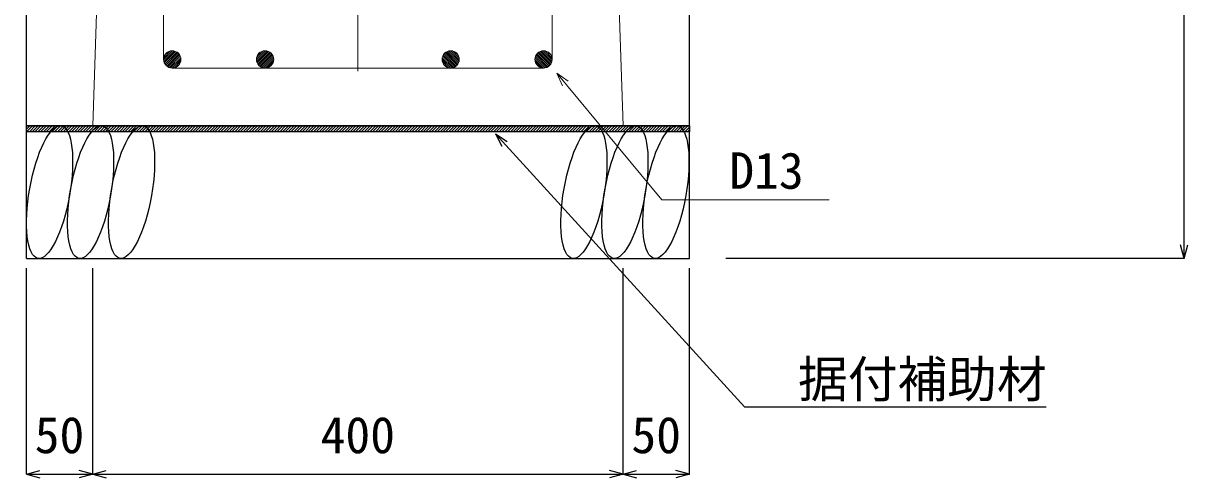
# Model space of a CAD drawing. Units: millimetres, scale not verified. Extents: x -9755 to 16726, y -7413 to 4835.
# Drawn here: x -2364 to -1486, y -5484 to -5141 of the extents above; entities that cross this region are included whole.
import ezdxf
from ezdxf.enums import TextEntityAlignment as Align

# ---------------------------------------------------------------- set-up
doc = ezdxf.new("R2010")
doc.units = ezdxf.units.MM
doc.header["$LTSCALE"] = 15
doc.linetypes.add('CHAIN2', pattern=[12, 9, -1, 1, -1])
doc.layers.add('0-1_ブロック', color=2, linetype='Continuous', lineweight=18)
doc.layers.add('0-A', color=7, linetype='Continuous', lineweight=18)
for name, color, linetype in [('0-5_ｼﾞｮｲﾝﾄ詳細図', 7, 'Continuous'), ('0-6_寸法', 4, 'Continuous'), ('0-B', 4, 'Continuous')]:
    doc.layers.add(name, color=color, linetype=linetype)
doc.styles.add('ＭＳ ゴシック', font='')
doc.styles.get('ＭＳ ゴシック').set_extended_font_data('MS Gothic')

msp = doc.modelspace()

# ---------------------------------------------------------------- linework, layer by layer
at = {"layer": '0-1_ブロック', "color": 7, "linetype": 'CHAIN2'}
msp.add_line((-2111.81, -5177.59), (-2111.81, -4841.54), dxfattribs=at)
at = {"layer": '0-1_ブロック', "color": 3}
for p in [(-1921.81, -4918.69), (-2311.81, -5218.69)]:
    msp.add_line(p, (-1911.81, -5218.69), dxfattribs=at)
at = {"layer": '0-1_ブロック'}
for p, q in [((-2258.31, -5168.69), (-2258.31, -4938.69)), ((-1965.31, -5168.69), (-1965.31, -4938.69)), ((-2258.3, -5168.94), (-2251.56, -5162.2)), ((-2258.18, -5167.41), (-2253.1, -5162.32)), ((-2258.14, -5170.19), (-2250.31, -5162.37)), ((-2257.78, -5171.25), (-2249.25, -5162.72)), ((-2257.3, -5172.18), (-2248.32, -5163.21)), ((-2257.09, -5164.9), (-2255.6, -5163.41)), ((-2188.3, -5168.94), (-2181.56, -5162.2)), ((-2188.18, -5167.41), (-2183.1, -5162.32)), ((-2188.14, -5170.19), (-2180.31, -5162.37)), ((-2187.78, -5171.25), (-2179.25, -5162.72)), ((-2187.3, -5172.18), (-2178.32, -5163.21)), ((-2187.09, -5164.9), (-2185.6, -5163.41)), ((-2036.32, -5172.18), (-2045.3, -5163.21)), ((-2035.83, -5171.25), (-2044.37, -5162.72)), ((-2035.48, -5170.19), (-2043.31, -5162.37)), ((-2035.31, -5168.94), (-2042.06, -5162.2)), ((-2035.44, -5167.41), (-2040.52, -5162.32)), ((-2036.53, -5164.9), (-2038.02, -5163.41)), ((-1966.32, -5172.18), (-1975.3, -5163.21)), ((-1965.83, -5171.25), (-1974.37, -5162.72)), ((-1965.48, -5170.19), (-1973.31, -5162.37)), ((-1965.31, -5168.94), (-1972.06, -5162.2)), ((-1965.44, -5167.41), (-1970.52, -5162.32)), ((-1966.53, -5164.9), (-1968.02, -5163.41)), ((-2256.69, -5172.99), (-2247.52, -5163.81)), ((-2255.97, -5173.68), (-2246.82, -5164.53)), ((-2255.15, -5174.27), (-2246.23, -5165.36)), ((-2254.2, -5174.74), (-2245.76, -5166.3)), ((-2253.11, -5175.06), (-2245.44, -5167.39)), ((-2251.83, -5175.19), (-2245.31, -5168.68)), ((-2250.21, -5174.99), (-2245.51, -5170.29)), ((-2186.69, -5172.99), (-2177.52, -5163.81)), ((-2185.97, -5173.68), (-2176.82, -5164.53)), ((-2185.15, -5174.27), (-2176.23, -5165.36)), ((-2184.2, -5174.74), (-2175.76, -5166.3)), ((-2183.11, -5175.06), (-2175.44, -5167.39)), ((-2181.83, -5175.19), (-2175.31, -5168.68)), ((-2180.21, -5174.99), (-2175.51, -5170.29)), ((-2041.79, -5175.19), (-2048.31, -5168.68)), ((-2040.51, -5175.06), (-2048.18, -5167.39)), ((-2043.41, -5174.99), (-2048.11, -5170.29)), ((-2039.42, -5174.74), (-2047.85, -5166.3)), ((-2038.47, -5174.27), (-2047.39, -5165.36)), ((-2037.65, -5173.68), (-2046.8, -5164.53)), ((-2036.93, -5172.99), (-2046.1, -5163.81)), ((-1971.79, -5175.19), (-1978.31, -5168.68)), ((-1970.51, -5175.06), (-1978.18, -5167.39)), ((-1973.41, -5174.99), (-1978.11, -5170.29)), ((-1969.42, -5174.74), (-1977.85, -5166.3)), ((-1968.47, -5174.27), (-1977.39, -5165.36)), ((-1967.65, -5173.68), (-1976.8, -5164.53)), ((-1966.93, -5172.99), (-1976.1, -5163.81)), ((-2251.81, -5175.19), (-1971.81, -5175.19))]:
    msp.add_line(p, q, dxfattribs=at)
at = {"layer": '0-1_ブロック', "color": 3}
msp.add_lwpolyline([(-2311.81, -5218.69), (-2301.81, -4918.69), (-2311.81, -5218.69)], dxfattribs=at)
at = {"layer": '0-1_ブロック'}
for centre in [(-2251.81, -5168.69), (-2181.81, -5168.69), (-2041.81, -5168.69), (-1971.81, -5168.69)]:
    msp.add_circle(centre, 6.5, dxfattribs=at)
at = {"layer": '0-5_ｼﾞｮｲﾝﾄ詳細図'}
for p, q in [((-2361.81, -5318.69), (-2361.81, -4818.69)), ((-1861.81, -5318.69), (-1861.81, -4818.69)), ((-1861.81, -5218.69), (-2361.81, -5218.69)), ((-2361.81, -5318.69), (-1861.81, -5318.69))]:
    msp.add_line(p, q, dxfattribs=at)
for centre in [(-2344.29, -5268.68), (-2313.39, -5268.68), (-2282.48, -5268.68), (-1941.33, -5268.68), (-1910.43, -5268.68), (-1879.52, -5268.68)]:
    msp.add_ellipse(centre, major_axis=(8.81, 49.96), ratio=0.3, dxfattribs=at)
at = {"layer": '0-6_寸法'}
for p, q in [((-1488.73, -5318.69), (-1488.73, -4768.69)), ((-1488.73, -5318.69), (-1491.45, -5308.55)), ((-1488.73, -5318.69), (-1486.01, -5308.55)), ((-1488.73, -5318.69), (-1834.26, -5318.69)), ((-2361.81, -5481.24), (-2361.81, -5326.09)), ((-2311.81, -5481.24), (-2311.81, -5326.09)), ((-2311.81, -5481.24), (-2311.81, -5326.09)), ((-1911.81, -5481.24), (-1911.81, -5326.09)), ((-1861.81, -5481.24), (-1861.81, -5326.09)), ((-2361.81, -5481.24), (-2351.67, -5478.52)), ((-2311.81, -5481.24), (-2321.95, -5478.52)), ((-2311.81, -5481.24), (-2301.67, -5478.52)), ((-1911.81, -5481.24), (-1921.95, -5478.52)), ((-1911.81, -5481.24), (-1901.67, -5478.52)), ((-1861.81, -5481.24), (-1871.95, -5478.52)), ((-2361.81, -5481.24), (-2311.81, -5481.24)), ((-2361.81, -5481.24), (-2351.67, -5483.95)), ((-2311.81, -5481.24), (-2321.95, -5483.95)), ((-2311.81, -5481.24), (-1911.81, -5481.24)), ((-2311.81, -5481.24), (-2301.67, -5483.95)), ((-1911.81, -5481.24), (-1921.95, -5483.95)), ((-1911.81, -5481.24), (-1861.81, -5481.24)), ((-1911.81, -5481.24), (-1901.67, -5483.95)), ((-1861.81, -5481.24), (-1871.95, -5483.95))]:
    msp.add_line(p, q, dxfattribs=at)
at = {"layer": '0-A'}
for p, q in [((-1961.8, -5179.04), (-1957.41, -5188.58)), ((-1882.63, -5274.49), (-1756.5, -5274.49))]:
    msp.add_line(p, q, dxfattribs=at)
msp.add_lwpolyline([(-1882.63, -5274.49), (-1961.8, -5179.04), (-1953.23, -5185.11)], dxfattribs=at)
at = {"layer": '0-B'}
for p, q in [((-2361.81, -5221.19), (-2359.32, -5218.69)), ((-2361.81, -5219.07), (-2361.44, -5218.69)), ((-2361.69, -5223.19), (-2357.19, -5218.69)), ((-2359.57, -5223.19), (-2355.07, -5218.69)), ((-2357.45, -5223.19), (-2352.95, -5218.69)), ((-2355.33, -5223.19), (-2350.83, -5218.69)), ((-2353.21, -5223.19), (-2348.71, -5218.69)), ((-2351.09, -5223.19), (-2346.59, -5218.69)), ((-2348.97, -5223.19), (-2344.47, -5218.69)), ((-2346.84, -5223.19), (-2342.34, -5218.69)), ((-2344.72, -5223.19), (-2340.22, -5218.69)), ((-2342.6, -5223.19), (-2338.1, -5218.69)), ((-2340.48, -5223.19), (-2335.98, -5218.69)), ((-2338.36, -5223.19), (-2333.86, -5218.69)), ((-2336.24, -5223.19), (-2331.74, -5218.69)), ((-2334.12, -5223.19), (-2329.62, -5218.69)), ((-2332, -5223.19), (-2327.5, -5218.69)), ((-2329.87, -5223.19), (-2325.37, -5218.69)), ((-2327.75, -5223.19), (-2323.25, -5218.69)), ((-2325.63, -5223.19), (-2321.13, -5218.69)), ((-2323.51, -5223.19), (-2319.01, -5218.69)), ((-2321.39, -5223.19), (-2316.89, -5218.69)), ((-2319.27, -5223.19), (-2314.77, -5218.69)), ((-2317.15, -5223.19), (-2312.65, -5218.69)), ((-2315.02, -5223.19), (-2310.52, -5218.69)), ((-2312.9, -5223.19), (-2308.4, -5218.69)), ((-2310.78, -5223.19), (-2306.28, -5218.69)), ((-2308.66, -5223.19), (-2304.16, -5218.69)), ((-2306.54, -5223.19), (-2302.04, -5218.69)), ((-2304.42, -5223.19), (-2299.92, -5218.69)), ((-2302.3, -5223.19), (-2297.8, -5218.69)), ((-2300.18, -5223.19), (-2295.68, -5218.69)), ((-2298.05, -5223.19), (-2293.55, -5218.69)), ((-2295.93, -5223.19), (-2291.43, -5218.69)), ((-2293.81, -5223.19), (-2289.31, -5218.69)), ((-2291.69, -5223.19), (-2287.19, -5218.69)), ((-2289.57, -5223.19), (-2285.07, -5218.69)), ((-2287.45, -5223.19), (-2282.95, -5218.69)), ((-2285.33, -5223.19), (-2280.83, -5218.69)), ((-2283.21, -5223.19), (-2278.71, -5218.69)), ((-2281.08, -5223.19), (-2276.58, -5218.69)), ((-2278.96, -5223.19), (-2274.46, -5218.69)), ((-2276.84, -5223.19), (-2272.34, -5218.69)), ((-2274.72, -5223.19), (-2270.22, -5218.69)), ((-2272.6, -5223.19), (-2268.1, -5218.69)), ((-2270.48, -5223.19), (-2265.98, -5218.69)), ((-2268.36, -5223.19), (-2263.86, -5218.69)), ((-2266.23, -5223.19), (-2261.73, -5218.69)), ((-2264.11, -5223.19), (-2259.61, -5218.69)), ((-2261.99, -5223.19), (-2257.49, -5218.69)), ((-2259.87, -5223.19), (-2255.37, -5218.69)), ((-2257.75, -5223.19), (-2253.25, -5218.69)), ((-2255.63, -5223.19), (-2251.13, -5218.69)), ((-2253.51, -5223.19), (-2249.01, -5218.69)), ((-2251.39, -5223.19), (-2246.89, -5218.69)), ((-2249.26, -5223.19), (-2244.76, -5218.69)), ((-2247.14, -5223.19), (-2242.64, -5218.69)), ((-2245.02, -5223.19), (-2240.52, -5218.69)), ((-2242.9, -5223.19), (-2238.4, -5218.69)), ((-2240.78, -5223.19), (-2236.28, -5218.69)), ((-2238.66, -5223.19), (-2234.16, -5218.69)), ((-2236.54, -5223.19), (-2232.04, -5218.69)), ((-2234.41, -5223.19), (-2229.91, -5218.69)), ((-2232.29, -5223.19), (-2227.79, -5218.69)), ((-2230.17, -5223.19), (-2225.67, -5218.69)), ((-2228.05, -5223.19), (-2223.55, -5218.69)), ((-2225.93, -5223.19), (-2221.43, -5218.69)), ((-2223.81, -5223.19), (-2219.31, -5218.69)), ((-2221.69, -5223.19), (-2217.19, -5218.69)), ((-2219.57, -5223.19), (-2215.07, -5218.69)), ((-2217.44, -5223.19), (-2212.94, -5218.69)), ((-2215.32, -5223.19), (-2210.82, -5218.69)), ((-2213.2, -5223.19), (-2208.7, -5218.69)), ((-2211.08, -5223.19), (-2206.58, -5218.69)), ((-2208.96, -5223.19), (-2204.46, -5218.69)), ((-2206.84, -5223.19), (-2202.34, -5218.69)), ((-2204.72, -5223.19), (-2200.22, -5218.69)), ((-2202.6, -5223.19), (-2198.1, -5218.69)), ((-2200.47, -5223.19), (-2195.97, -5218.69)), ((-2198.35, -5223.19), (-2193.85, -5218.69)), ((-2196.23, -5223.19), (-2191.73, -5218.69)), ((-2194.11, -5223.19), (-2189.61, -5218.69)), ((-2191.99, -5223.19), (-2187.49, -5218.69)), ((-2189.87, -5223.19), (-2185.37, -5218.69)), ((-2187.75, -5223.19), (-2183.25, -5218.69)), ((-2185.62, -5223.19), (-2181.12, -5218.69)), ((-2183.5, -5223.19), (-2179, -5218.69)), ((-2181.38, -5223.19), (-2176.88, -5218.69)), ((-2179.26, -5223.19), (-2174.76, -5218.69)), ((-2177.14, -5223.19), (-2172.64, -5218.69)), ((-2175.02, -5223.19), (-2170.52, -5218.69)), ((-2172.9, -5223.19), (-2168.4, -5218.69)), ((-2170.78, -5223.19), (-2166.28, -5218.69)), ((-2168.65, -5223.19), (-2164.15, -5218.69)), ((-2166.53, -5223.19), (-2162.03, -5218.69)), ((-2164.41, -5223.19), (-2159.91, -5218.69)), ((-2162.29, -5223.19), (-2157.79, -5218.69)), ((-2160.17, -5223.19), (-2155.67, -5218.69)), ((-2158.05, -5223.19), (-2153.55, -5218.69)), ((-2155.93, -5223.19), (-2151.43, -5218.69)), ((-2153.8, -5223.19), (-2149.3, -5218.69)), ((-2151.68, -5223.19), (-2147.18, -5218.69)), ((-2149.56, -5223.19), (-2145.06, -5218.69)), ((-2147.44, -5223.19), (-2142.94, -5218.69)), ((-2145.32, -5223.19), (-2140.82, -5218.69)), ((-2143.2, -5223.19), (-2138.7, -5218.69)), ((-2141.08, -5223.19), (-2136.58, -5218.69)), ((-2138.96, -5223.19), (-2134.46, -5218.69)), ((-2136.83, -5223.19), (-2132.33, -5218.69)), ((-2134.71, -5223.19), (-2130.21, -5218.69)), ((-2132.59, -5223.19), (-2128.09, -5218.69)), ((-2130.47, -5223.19), (-2125.97, -5218.69)), ((-2128.35, -5223.19), (-2123.85, -5218.69)), ((-2126.23, -5223.19), (-2121.73, -5218.69)), ((-2124.11, -5223.19), (-2119.61, -5218.69)), ((-2121.98, -5223.19), (-2117.48, -5218.69)), ((-2119.86, -5223.19), (-2115.36, -5218.69)), ((-2117.74, -5223.19), (-2113.24, -5218.69)), ((-2115.62, -5223.19), (-2111.12, -5218.69)), ((-2113.5, -5223.19), (-2109, -5218.69)), ((-2111.38, -5223.19), (-2106.88, -5218.69)), ((-2109.26, -5223.19), (-2104.76, -5218.69)), ((-2107.14, -5223.19), (-2102.64, -5218.69)), ((-2105.01, -5223.19), (-2100.51, -5218.69)), ((-2102.89, -5223.19), (-2098.39, -5218.69)), ((-2100.77, -5223.19), (-2096.27, -5218.69)), ((-2098.65, -5223.19), (-2094.15, -5218.69)), ((-2096.53, -5223.19), (-2092.03, -5218.69)), ((-2094.41, -5223.19), (-2089.91, -5218.69)), ((-2092.29, -5223.19), (-2087.79, -5218.69)), ((-2090.17, -5223.19), (-2085.67, -5218.69)), ((-2088.04, -5223.19), (-2083.54, -5218.69)), ((-2085.92, -5223.19), (-2081.42, -5218.69)), ((-2083.8, -5223.19), (-2079.3, -5218.69)), ((-2081.68, -5223.19), (-2077.18, -5218.69)), ((-2079.56, -5223.19), (-2075.06, -5218.69)), ((-2077.44, -5223.19), (-2072.94, -5218.69)), ((-2075.32, -5223.19), (-2070.82, -5218.69)), ((-2073.19, -5223.19), (-2068.69, -5218.69)), ((-2071.07, -5223.19), (-2066.57, -5218.69)), ((-2068.95, -5223.19), (-2064.45, -5218.69)), ((-2066.83, -5223.19), (-2062.33, -5218.69)), ((-2064.71, -5223.19), (-2060.21, -5218.69)), ((-2062.59, -5223.19), (-2058.09, -5218.69)), ((-2060.47, -5223.19), (-2055.97, -5218.69)), ((-2058.35, -5223.19), (-2053.85, -5218.69)), ((-2056.22, -5223.19), (-2051.72, -5218.69)), ((-2054.1, -5223.19), (-2049.6, -5218.69)), ((-2051.98, -5223.19), (-2047.48, -5218.69)), ((-2049.86, -5223.19), (-2045.36, -5218.69)), ((-2047.74, -5223.19), (-2043.24, -5218.69)), ((-2045.62, -5223.19), (-2041.12, -5218.69)), ((-2043.5, -5223.19), (-2039, -5218.69)), ((-2041.37, -5223.19), (-2036.87, -5218.69)), ((-2039.25, -5223.19), (-2034.75, -5218.69)), ((-2037.13, -5223.19), (-2032.63, -5218.69)), ((-2035.01, -5223.19), (-2030.51, -5218.69)), ((-2032.89, -5223.19), (-2028.39, -5218.69)), ((-2030.77, -5223.19), (-2026.27, -5218.69)), ((-2028.65, -5223.19), (-2024.15, -5218.69)), ((-2026.53, -5223.19), (-2022.03, -5218.69)), ((-2024.4, -5223.19), (-2019.9, -5218.69)), ((-2022.28, -5223.19), (-2017.78, -5218.69)), ((-2020.16, -5223.19), (-2015.66, -5218.69)), ((-2018.04, -5223.19), (-2013.54, -5218.69)), ((-2015.92, -5223.19), (-2011.42, -5218.69)), ((-2013.8, -5223.19), (-2009.3, -5218.69)), ((-2011.68, -5223.19), (-2007.18, -5218.69)), ((-2009.55, -5223.19), (-2005.05, -5218.69)), ((-2008.01, -5224.81), (-1820.33, -5430.44)), ((-2008.01, -5224.81), (-2003.18, -5234.13)), ((-2008.01, -5224.81), (-1999.17, -5230.47)), ((-2007.43, -5223.19), (-2002.93, -5218.69)), ((-2005.31, -5223.19), (-2000.81, -5218.69)), ((-2003.19, -5223.19), (-1998.69, -5218.69)), ((-2001.07, -5223.19), (-1996.57, -5218.69)), ((-1998.95, -5223.19), (-1994.45, -5218.69)), ((-1996.83, -5223.19), (-1992.33, -5218.69)), ((-1994.71, -5223.19), (-1990.21, -5218.69)), ((-1992.58, -5223.19), (-1988.08, -5218.69)), ((-1990.46, -5223.19), (-1985.96, -5218.69)), ((-1988.34, -5223.19), (-1983.84, -5218.69)), ((-1986.22, -5223.19), (-1981.72, -5218.69)), ((-1984.1, -5223.19), (-1979.6, -5218.69)), ((-1981.98, -5223.19), (-1977.48, -5218.69)), ((-1979.86, -5223.19), (-1975.36, -5218.69)), ((-1977.74, -5223.19), (-1973.24, -5218.69)), ((-1975.61, -5223.19), (-1971.11, -5218.69)), ((-1973.49, -5223.19), (-1968.99, -5218.69)), ((-1971.37, -5223.19), (-1966.87, -5218.69)), ((-1969.25, -5223.19), (-1964.75, -5218.69)), ((-1967.13, -5223.19), (-1962.63, -5218.69)), ((-1965.01, -5223.19), (-1960.51, -5218.69)), ((-1962.89, -5223.19), (-1958.39, -5218.69)), ((-1960.76, -5223.19), (-1956.26, -5218.69)), ((-1958.64, -5223.19), (-1954.14, -5218.69)), ((-1956.52, -5223.19), (-1952.02, -5218.69)), ((-1954.4, -5223.19), (-1949.9, -5218.69)), ((-1952.28, -5223.19), (-1947.78, -5218.69)), ((-1950.16, -5223.19), (-1945.66, -5218.69)), ((-1948.04, -5223.19), (-1943.54, -5218.69)), ((-1945.92, -5223.19), (-1941.42, -5218.69)), ((-1943.79, -5223.19), (-1939.29, -5218.69)), ((-1941.67, -5223.19), (-1937.17, -5218.69)), ((-1939.55, -5223.19), (-1935.05, -5218.69)), ((-1937.43, -5223.19), (-1932.93, -5218.69)), ((-1935.31, -5223.19), (-1930.81, -5218.69)), ((-1933.19, -5223.19), (-1928.69, -5218.69)), ((-1931.07, -5223.19), (-1926.57, -5218.69)), ((-1928.94, -5223.19), (-1924.44, -5218.69)), ((-1926.82, -5223.19), (-1922.32, -5218.69)), ((-1924.7, -5223.19), (-1920.2, -5218.69)), ((-1922.58, -5223.19), (-1918.08, -5218.69)), ((-1920.46, -5223.19), (-1915.96, -5218.69)), ((-1918.34, -5223.19), (-1913.84, -5218.69)), ((-1916.22, -5223.19), (-1911.72, -5218.69)), ((-1914.1, -5223.19), (-1909.6, -5218.69)), ((-1911.97, -5223.19), (-1907.47, -5218.69)), ((-1909.85, -5223.19), (-1905.35, -5218.69)), ((-1907.73, -5223.19), (-1903.23, -5218.69)), ((-1905.61, -5223.19), (-1901.11, -5218.69)), ((-1903.49, -5223.19), (-1898.99, -5218.69)), ((-1901.37, -5223.19), (-1896.87, -5218.69)), ((-1899.25, -5223.19), (-1894.75, -5218.69)), ((-1897.12, -5223.19), (-1892.62, -5218.69)), ((-1895, -5223.19), (-1890.5, -5218.69)), ((-1892.88, -5223.19), (-1888.38, -5218.69)), ((-1890.76, -5223.19), (-1886.26, -5218.69)), ((-1888.64, -5223.19), (-1884.14, -5218.69)), ((-1886.52, -5223.19), (-1882.02, -5218.69)), ((-1884.4, -5223.19), (-1879.9, -5218.69)), ((-1882.28, -5223.19), (-1877.78, -5218.69)), ((-1880.15, -5223.19), (-1875.65, -5218.69)), ((-1878.03, -5223.19), (-1873.53, -5218.69)), ((-1875.91, -5223.19), (-1871.41, -5218.69)), ((-1873.79, -5223.19), (-1869.29, -5218.69)), ((-1871.67, -5223.19), (-1867.17, -5218.69)), ((-1869.55, -5223.19), (-1865.05, -5218.69)), ((-1867.43, -5223.19), (-1862.93, -5218.69)), ((-1865.31, -5223.19), (-1861.81, -5219.7)), ((-1863.18, -5223.19), (-1861.81, -5221.82)), ((-1820.33, -5430.44), (-1592.8, -5430.44))]:
    msp.add_line(p, q, dxfattribs=at)
msp.add_lwpolyline([(-2361.81, -5218.69), (-1861.81, -5218.69), (-1861.81, -5223.19), (-2361.81, -5223.19)], close=True, dxfattribs=at)

# ---------------------------------------------------------------- texts
at = {"layer": '0-6_寸法', "style": 'ＭＳ ゴシック'}
for s, p in [('50', (-2355.56, -5473.74)), ('400', (-2139.93, -5473.74)), ('50', (-1905.56, -5473.74))]:
    msp.add_text(s, height=27.49, dxfattribs=at).set_placement(p, align=Align.BOTTOM_LEFT)
at = {"layer": '0-A', "color": 4, "style": 'ＭＳ ゴシック'}
msp.add_text('D13', height=27.49, dxfattribs=at).set_placement((-1831.73, -5274.45), align=Align.BOTTOM_LEFT)
at = {"layer": '0-B', "style": 'ＭＳ ゴシック'}
msp.add_text('据付補助材', height=27.49, dxfattribs=at).set_placement((-1779.88, -5431.7), align=Align.BOTTOM_LEFT)

doc.saveas('drawing.dxf')
